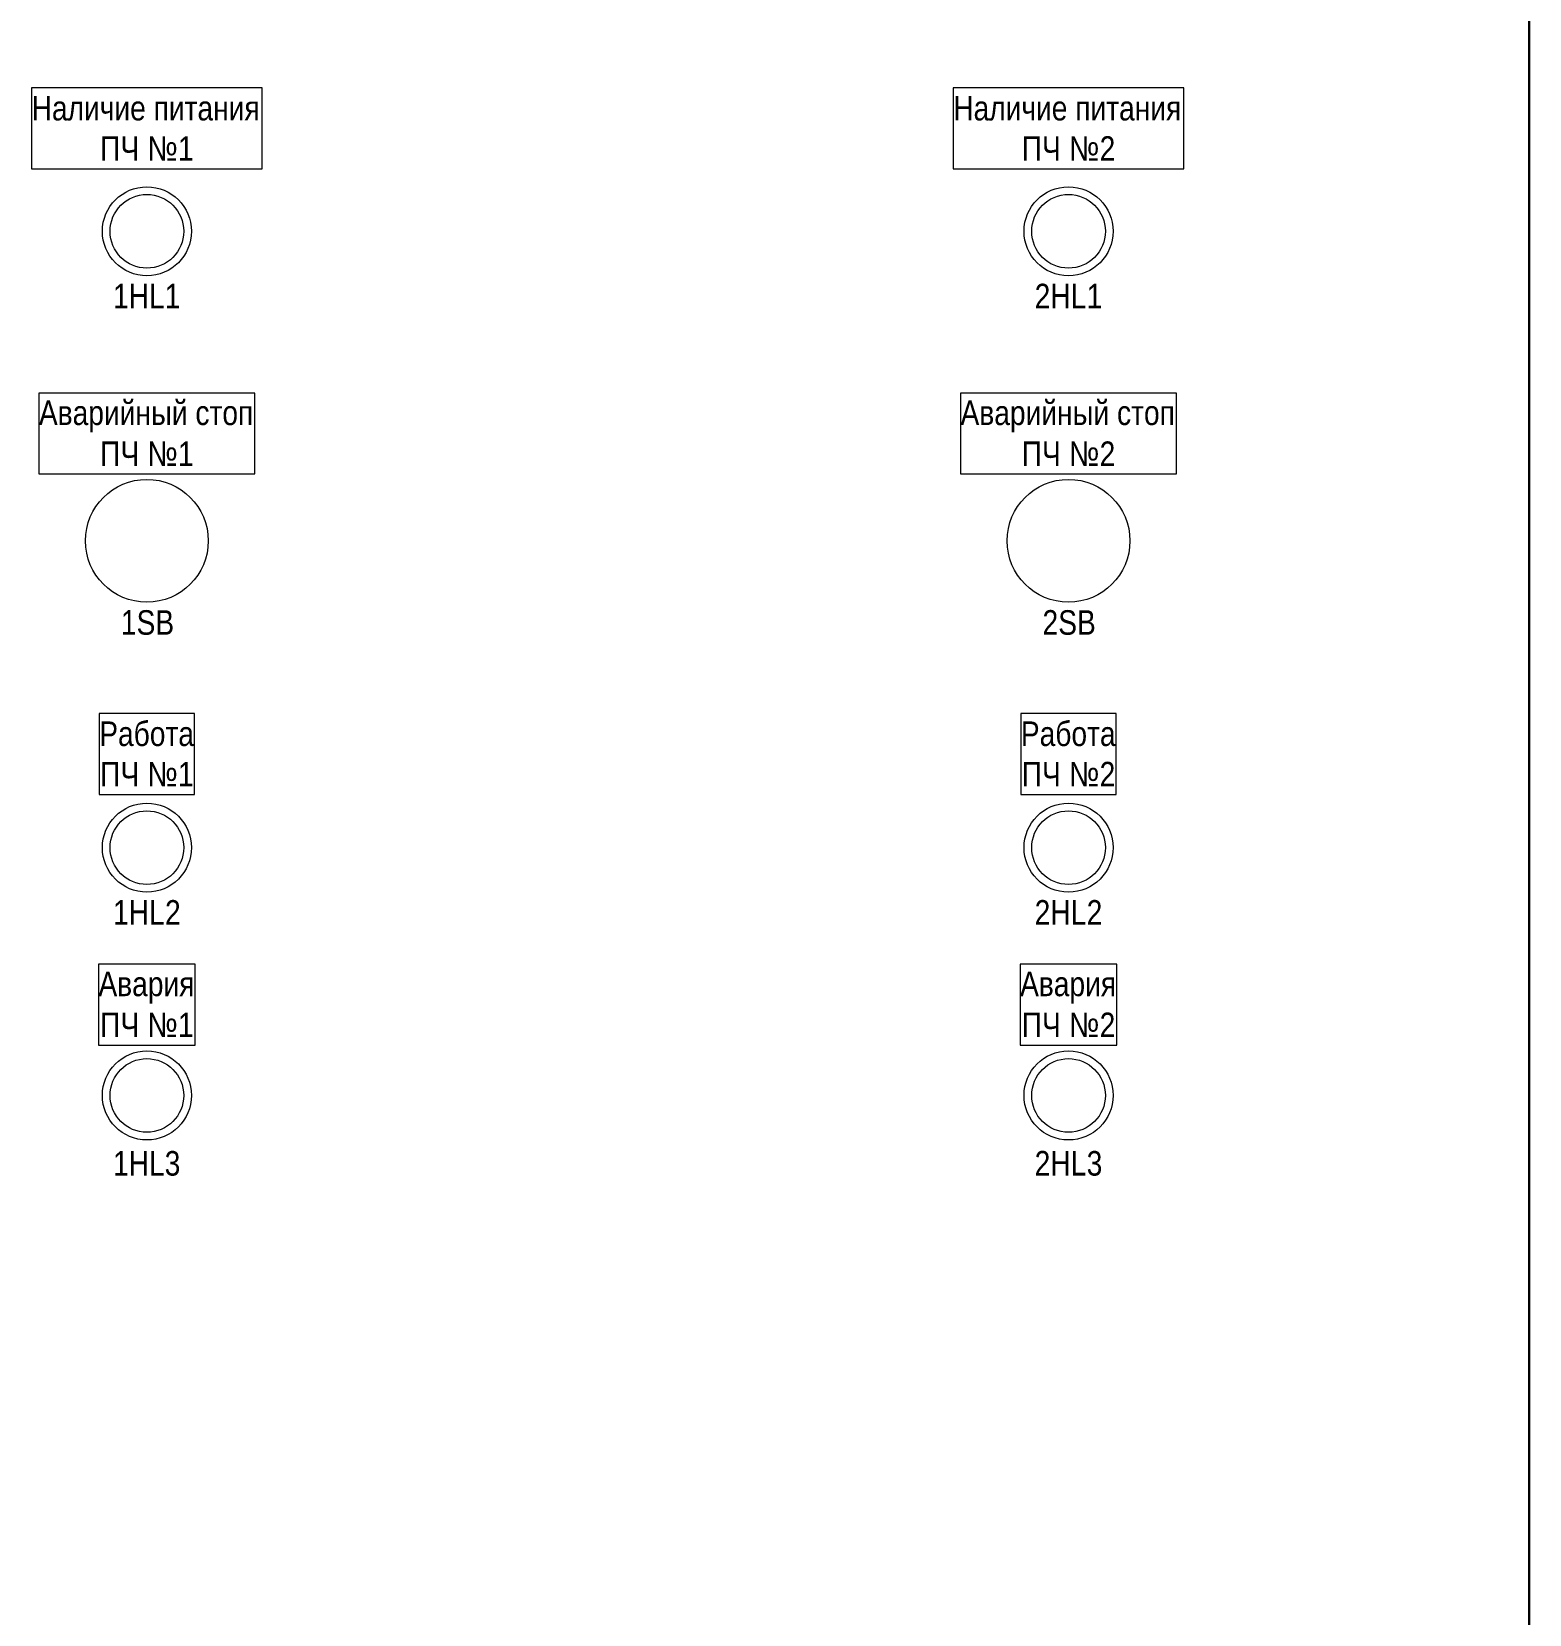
# Model space of a CAD drawing. Header units: millimetres. Extents: x -6000 to 26000, y -6000 to 26000.
# Drawn here: x 93.1 to 161, y -2709.3 to -2637.6 of the extents above; entities that cross this region are included whole.
import ezdxf

# ---------------------------------------------------------------- set-up
doc = ezdxf.new("R2010")
doc.units = ezdxf.units.MM
doc.header["$MEASUREMENT"] = 0
doc.layers.add('Чертеж и Рисунок_Ном._пера__1', color=7, linetype='Continuous', lineweight=15)
doc.layers.add('Чертеж и Рисунок_Ном._пера__21', color=7, linetype='Continuous', lineweight=30)
doc.styles.add('СГЕНЕРИР_СТИЛЬ_1', font='ARIALN.TTF')

msp = doc.modelspace()

# ---------------------------------------------------------------- linework, layer by layer
at = {"layer": 'Чертеж и Рисунок_Ном._пера__1', "color": 7, "linetype": 'Continuous', "lineweight": 15}
for p, q in [((103.523, -2640.107), (93.075, -2640.107)), ((93.075, -2640.107), (93.075, -2643.774)), ((103.523, -2643.774), (103.523, -2640.107)), ((145.301, -2640.107), (134.853, -2640.107)), ((134.853, -2640.107), (134.853, -2643.774)), ((145.301, -2643.774), (145.301, -2640.107)), ((93.075, -2643.774), (103.523, -2643.774)), ((134.853, -2643.774), (145.301, -2643.774)), ((103.193, -2653.944), (93.405, -2653.944)), ((93.405, -2653.944), (93.405, -2657.611)), ((103.193, -2657.611), (103.193, -2653.944)), ((144.971, -2653.944), (135.183, -2653.944)), ((135.183, -2653.944), (135.183, -2657.611)), ((144.971, -2657.611), (144.971, -2653.944)), ((93.405, -2657.611), (103.193, -2657.611)), ((135.183, -2657.611), (144.971, -2657.611)), ((100.457, -2668.468), (96.14, -2668.468)), ((96.14, -2668.468), (96.14, -2672.136)), ((100.457, -2672.136), (100.457, -2668.468)), ((142.236, -2668.468), (137.918, -2668.468)), ((137.918, -2668.468), (137.918, -2672.136)), ((142.236, -2672.136), (142.236, -2668.468)), ((96.14, -2672.136), (100.457, -2672.136)), ((137.918, -2672.136), (142.236, -2672.136)), ((100.494, -2679.835), (96.103, -2679.835)), ((96.103, -2679.835), (96.103, -2683.503)), ((100.494, -2683.503), (100.494, -2679.835)), ((142.273, -2679.835), (137.882, -2679.835)), ((137.882, -2679.835), (137.882, -2683.503)), ((142.273, -2683.503), (142.273, -2679.835)), ((96.103, -2683.503), (100.494, -2683.503)), ((137.882, -2683.503), (142.273, -2683.503))]:
    msp.add_line(p, q, dxfattribs=at)
for centre, radius in [((98.299, -2646.61), 2.018), ((140.077, -2646.61), 2.018), ((98.299, -2646.61), 1.67), ((140.077, -2646.61), 1.67), ((98.299, -2660.64), 2.784), ((140.077, -2660.64), 2.784), ((98.299, -2674.552), 2.018), ((140.077, -2674.552), 2.018), ((98.299, -2674.552), 1.67), ((140.077, -2674.552), 1.67), ((98.299, -2685.785), 2.018), ((98.299, -2685.785), 1.67), ((140.077, -2685.785), 2.018), ((140.077, -2685.785), 1.67)]:
    msp.add_circle(centre, radius, dxfattribs=at)
at = {"layer": 'Чертеж и Рисунок_Ном._пера__21', "color": 7, "linetype": 'Continuous', "lineweight": 30}
msp.add_line((160.966, -2593.952), (160.941, -2844.531), dxfattribs=at)

# ---------------------------------------------------------------- texts
at = {"layer": 'Чертеж и Рисунок_Ном._пера__1', "color": 7, "linetype": 'Continuous', "lineweight": 15, "char_height": 1.11341, "attachment_point": 7, "style": 'СГЕНЕРИР_СТИЛЬ_1'}
for s, insert in [('\\A1;{\\pql;\\fArial Narrow|b0|i0|c204|p34;Наличие питания}', (93.075, -2641.599)), ('\\A1;{\\pql;\\fArial Narrow|b0|i0|c204|p34;Наличие питания}', (134.853, -2641.599)), ('\\A1;{\\pql;\\fArial Narrow|b0|i0|c204|p34;ПЧ}', (96.177, -2643.414)), ('\\A1;{\\pql;\\fArial Narrow|b0|i0|c204|p34;№}', (98.325, -2643.414)), ('\\A1;{\\pql;\\fArial Narrow|b0|i0|c204|p34;1}', (99.708, -2643.414)), ('\\A1;{\\pql;\\fArial Narrow|b0|i0|c204|p34;ПЧ}', (137.955, -2643.414)), ('\\A1;{\\pql;\\fArial Narrow|b0|i0|c204|p34;№}', (140.103, -2643.414)), ('\\A1;{\\pql;\\fArial Narrow|b0|i0|c204|p34;2}', (141.487, -2643.414)), ('\\A1;{\\pql;\\fArial Narrow|b0|i0|c204|p34; }', (97.969, -2643.774)), ('\\A1;{\\pql;\\fArial Narrow|b0|i0|c204|p34; }', (139.747, -2643.774)), ('\\A1;{\\pql;\\fArial Narrow|b0|i0|c204|p34;1}', (96.764, -2650.102)), ('\\A1;{\\pql;\\fArial Narrow|b0|i0|c204|p34;HL1}', (97.476, -2650.102)), ('\\A1;{\\pql;\\fArial Narrow|b0|i0|c204|p34;2}', (138.542, -2650.102)), ('\\A1;{\\pql;\\fArial Narrow|b0|i0|c204|p34;HL}', (139.255, -2650.102)), ('\\A1;{\\pql;\\fArial Narrow|b0|i0|c204|p34;1}', (140.9, -2650.102)), ('\\A1;{\\pql;\\fArial Narrow|b0|i0|c204|p34;Аварийный стоп}', (93.405, -2655.729)), ('\\A1;{\\pql;\\fArial Narrow|b0|i0|c204|p34;Аварийный стоп}', (135.183, -2655.729)), ('\\A1;{\\pql;\\fArial Narrow|b0|i0|c204|p34;ПЧ}', (96.177, -2657.251)), ('\\A1;{\\pql;\\fArial Narrow|b0|i0|c204|p34;№}', (98.325, -2657.251)), ('\\A1;{\\pql;\\fArial Narrow|b0|i0|c204|p34;1}', (99.708, -2657.251)), ('\\A1;{\\pql;\\fArial Narrow|b0|i0|c204|p34;ПЧ }', (137.955, -2657.251)), ('\\A1;{\\pql;\\fArial Narrow|b0|i0|c204|p34;№}', (140.103, -2657.251)), ('\\A1;{\\pql;\\fArial Narrow|b0|i0|c204|p34;2}', (141.487, -2657.251)), ('\\A1;{\\pql;\\fArial Narrow|b0|i0|c204|p34; }', (97.969, -2657.611)), ('\\A1;{\\pql;\\fArial Narrow|b0|i0|c204|p34;1}', (97.12, -2664.897)), ('\\A1;{\\pql;\\fArial Narrow|b0|i0|c204|p34;SB}', (97.832, -2664.916)), ('\\A1;{\\pql;\\fArial Narrow|b0|i0|c204|p34;2}', (138.898, -2664.897)), ('\\A1;{\\pql;\\fArial Narrow|b0|i0|c204|p34;SB}', (139.611, -2664.916)), ('\\A1;{\\pql;\\fArial Narrow|b0|i0|c204|p34;Работа}', (96.14, -2669.96)), ('\\A1;{\\pql;\\fArial Narrow|b0|i0|c204|p34;Работа}', (137.918, -2669.96)), ('\\A1;{\\pql;\\fArial Narrow|b0|i0|c204|p34;ПЧ}', (96.177, -2671.775)), ('\\A1;{\\pql;\\fArial Narrow|b0|i0|c204|p34;№}', (98.325, -2671.775)), ('\\A1;{\\pql;\\fArial Narrow|b0|i0|c204|p34;1}', (99.708, -2671.775)), ('\\A1;{\\pql;\\fArial Narrow|b0|i0|c204|p34;ПЧ }', (137.955, -2671.775)), ('\\A1;{\\pql;\\fArial Narrow|b0|i0|c204|p34;№}', (140.103, -2671.775)), ('\\A1;{\\pql;\\fArial Narrow|b0|i0|c204|p34;2}', (141.487, -2671.775)), ('\\A1;{\\pql;\\fArial Narrow|b0|i0|c204|p34; }', (97.969, -2672.136)), ('\\A1;{\\pql;\\fArial Narrow|b0|i0|c204|p34;1}', (96.764, -2678.043)), ('\\A1;{\\pql;\\fArial Narrow|b0|i0|c204|p34;HL}', (97.476, -2678.043)), ('\\A1;{\\pql;\\fArial Narrow|b0|i0|c204|p34;2}', (99.121, -2678.043)), ('\\A1;{\\pql;\\fArial Narrow|b0|i0|c204|p34;2}', (138.542, -2678.043)), ('\\A1;{\\pql;\\fArial Narrow|b0|i0|c204|p34;HL}', (139.255, -2678.043)), ('\\A1;{\\pql;\\fArial Narrow|b0|i0|c204|p34;2}', (140.9, -2678.043)), ('\\A1;{\\pql;\\fArial Narrow|b0|i0|c204|p34;Авария}', (96.103, -2681.621)), ('\\A1;{\\pql;\\fArial Narrow|b0|i0|c204|p34;Авария}', (137.882, -2681.621)), ('\\A1;{\\pql;\\fArial Narrow|b0|i0|c204|p34;2}', (141.487, -2683.143)), ('\\A1;{\\pql;\\fArial Narrow|b0|i0|c204|p34;ПЧ}', (96.177, -2683.143)), ('\\A1;{\\pql;\\fArial Narrow|b0|i0|c204|p34;№}', (98.325, -2683.143)), ('\\A1;{\\pql;\\fArial Narrow|b0|i0|c204|p34;1}', (99.708, -2683.143)), ('\\A1;{\\pql;\\fArial Narrow|b0|i0|c204|p34;ПЧ }', (137.955, -2683.143)), ('\\A1;{\\pql;\\fArial Narrow|b0|i0|c204|p34;№}', (140.103, -2683.143)), ('\\A1;{\\pql;\\fArial Narrow|b0|i0|c204|p34; }', (97.969, -2683.503)), ('\\A1;{\\pql;\\fArial Narrow|b0|i0|c204|p34;1}', (96.764, -2689.415)), ('\\A1;{\\pql;\\fArial Narrow|b0|i0|c204|p34;HL3}', (97.476, -2689.435)), ('\\A1;{\\pql;\\fArial Narrow|b0|i0|c204|p34;2}', (138.542, -2689.415)), ('\\A1;{\\pql;\\fArial Narrow|b0|i0|c204|p34;HL}', (139.255, -2689.415)), ('\\A1;{\\pql;\\fArial Narrow|b0|i0|c204|p34;3}', (140.9, -2689.435))]:
    msp.add_mtext(s, dxfattribs=dict(at, insert=insert))

doc.saveas('drawing.dxf')
